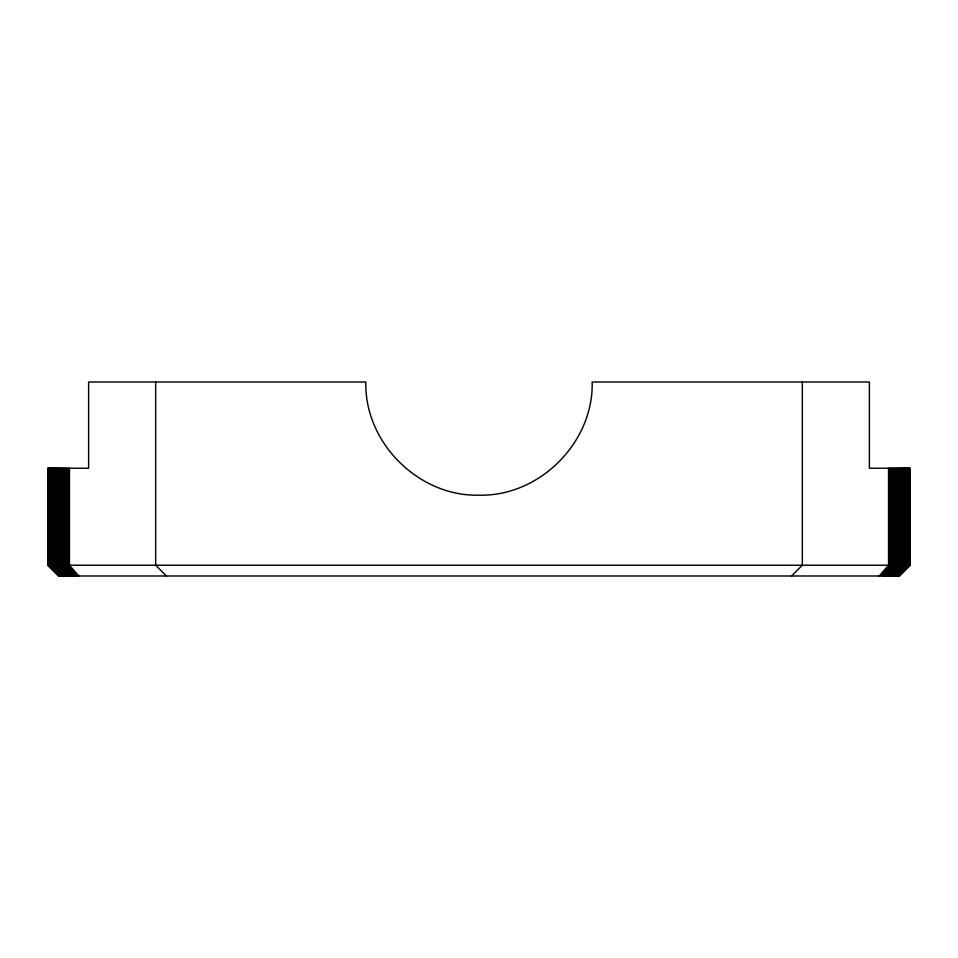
<?xml version="1.0" encoding="UTF-8"?>
<svg xmlns="http://www.w3.org/2000/svg" width="958" height="958" viewBox="0 0 958 958"><rect width="100%" height="100%" fill="white"/><g stroke="black" fill="none" stroke-linecap="round" stroke-linejoin="round"><path stroke-width="1.44" d="M900.628 468.223L900.628 565.22L889.635 575.998L898.772 565.22L898.772 468.223M879.205 575.998L888.545 565.22L888.545 468.223M902.328 468.223L902.328 565.22L891.287 575.998L900.628 565.22M903.861 468.223L903.861 565.22L892.796 575.998L902.328 565.22M905.238 468.223L905.238 565.22L894.161 575.998L903.861 565.22M906.436 468.223L906.436 565.22L895.359 575.998L905.238 565.22M907.477 468.223L907.477 565.22L896.401 575.998L906.436 565.22M889.635 575.998L899.73 565.22L899.73 468.223M908.34 468.223L908.34 565.22L897.299 575.998L907.477 565.22M891.287 575.998L901.502 565.22L901.502 468.223M892.796 575.998L903.119 565.22L903.119 468.223M909.034 468.223L909.034 565.22L898.017 575.998L908.34 565.22M894.161 575.998L904.568 565.22L904.568 468.223M909.561 468.223L909.561 565.22L898.592 575.998L909.034 565.22M895.359 575.998L905.861 565.22L905.861 468.223M896.401 575.998L906.975 565.22L906.975 468.223M909.908 468.223L909.908 565.22L898.999 575.998L909.561 565.22M897.299 575.998L907.933 565.22L907.933 468.223M898.017 575.998L908.711 565.22L908.711 468.223M47.924 468.223L88.615 468.223L88.615 382.002L365.836 382.002C364.291 442.476 418.526 496.711 479 495.166C539.474 496.711 593.709 442.476 592.164 382.002L869.385 382.002L869.385 468.223L910.076 468.223L910.1 565.22L899.239 575.998L909.908 565.22M898.592 575.998L909.322 565.22L909.322 468.223M898.999 575.998L909.753 565.22L909.753 468.223M910.076 565.22L899.322 575.998L58.678 575.998L47.9 565.22L47.984 468.223L48.092 565.22L58.761 575.998L47.924 565.22L910.076 565.22L899.239 575.998M791.548 575.998L802.325 565.22L802.325 382.002M54.139 468.223L54.139 565.22L65.204 575.998L55.672 565.22L55.672 468.223M52.762 468.223L52.762 565.22L63.839 575.998L54.139 565.22M51.564 468.223L51.564 565.22L62.641 575.998L52.762 565.22M50.523 468.223L50.523 565.22L61.599 575.998L51.564 565.22M55.672 565.22L66.713 575.998L57.372 565.22L57.372 468.223M49.66 468.223L49.66 565.22L60.701 575.998L50.523 565.22M57.372 565.22L68.365 575.998L59.228 565.22L59.228 468.223M48.966 468.223L48.966 565.22L59.983 575.998L49.66 565.22M48.439 468.223L48.439 565.22L59.408 575.998L48.966 565.22M59.001 575.998L48.439 565.22M166.453 575.998L155.675 565.22L155.675 382.002M47.924 565.22L58.678 575.998M59.408 575.998L48.678 565.22L48.678 468.223M59.983 575.998L49.289 565.22L49.289 468.223M60.701 575.998L50.067 565.22L50.067 468.223M61.599 575.998L51.025 565.22L51.025 468.223M62.641 575.998L52.139 565.22L52.139 468.223M63.839 575.998L53.432 565.22L53.432 468.223M65.204 575.998L54.881 565.22L54.881 468.223M66.713 575.998L56.498 565.22L56.498 468.223M68.365 575.998L58.27 565.22L58.27 468.223M78.796 575.998L69.455 565.22L69.455 468.223M897.79 468.223L897.79 565.22L887.827 575.998L896.76 565.22L896.76 468.223M895.706 468.223L895.706 565.22L885.875 575.998L894.604 565.22L894.604 468.223M893.467 468.223L893.467 565.22L883.791 575.998L892.281 565.22L892.281 468.223M891.072 468.223L891.072 565.22L881.564 575.998L889.826 565.22L889.826 468.223M68.174 468.223L68.174 565.22L76.436 575.998L66.928 565.22L66.928 468.223M65.719 468.223L65.719 565.22L74.209 575.998L64.533 565.22L64.533 468.223M63.396 468.223L63.396 565.22L72.125 575.998L62.294 565.22L62.294 468.223M61.24 468.223L61.24 565.22L70.174 575.998L60.21 565.22L60.21 468.223M48.247 468.223L48.247 565.22"/></g></svg>
